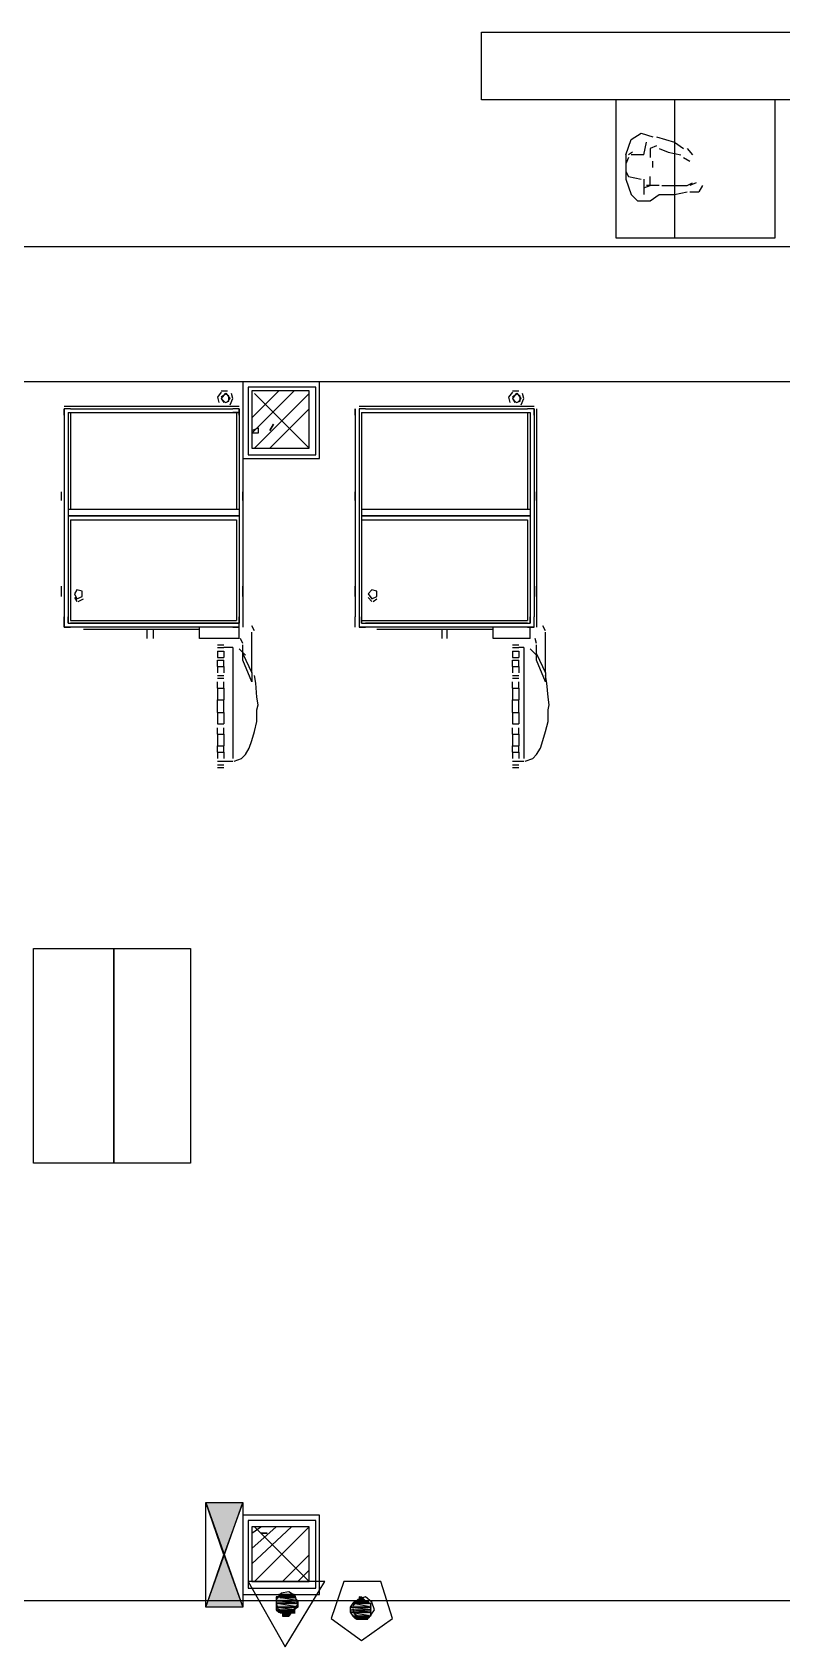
# Model space of a CAD drawing. Header units: millimetres. Extents: x 5 to 415, y 48 to 251.
# Drawn here: x 153.93 to 164.29, y 164.13 to 186.44 of the extents above; entities that cross this region are included whole.
import ezdxf

# ---------------------------------------------------------------- set-up
doc = ezdxf.new("R2010")
doc.units = ezdxf.units.MM
doc.layers.add('H', color=7, linetype='Continuous')
doc.layers.add('P', color=7, linetype='Continuous')

msp = doc.modelspace()

# ---------------------------------------------------------------- hatches: boundary and pattern name
at = {"layer": 'H', "linetype": 'Continuous'}
for points in [[(156.598, 165.4), (156.333, 166.123), (156.845, 166.123), (156.598, 165.4)], [(156.333, 164.677), (156.598, 165.4), (156.845, 164.677), (156.333, 164.677)], [(157.304, 164.765), (157.304, 164.8), (157.568, 164.8), (157.603, 164.765), (157.304, 164.765)], [(157.304, 164.73), (157.304, 164.765), (157.603, 164.765), (157.603, 164.73), (157.304, 164.73)], [(157.304, 164.677), (157.304, 164.73), (157.603, 164.73), (157.603, 164.677), (157.304, 164.677)], [(157.304, 164.641), (157.304, 164.677), (157.603, 164.677), (157.568, 164.641), (157.304, 164.641)], [(157.357, 164.8), (157.357, 164.853), (157.568, 164.853), (157.568, 164.8), (157.357, 164.8)], [(158.327, 164.677), (158.362, 164.73), (158.627, 164.73), (158.627, 164.677), (158.327, 164.677)], [(158.327, 164.641), (158.327, 164.677), (158.627, 164.677), (158.627, 164.641), (158.327, 164.641)], [(158.362, 164.73), (158.415, 164.765), (158.574, 164.765), (158.574, 164.73), (158.362, 164.73)], [(158.45, 164.765), (158.45, 164.8), (158.485, 164.8), (158.538, 164.765), (158.45, 164.765)], [(157.357, 164.588), (157.304, 164.641), (157.568, 164.641), (157.568, 164.588), (157.357, 164.588)], [(157.392, 164.553), (157.392, 164.588), (157.515, 164.588), (157.48, 164.553), (157.392, 164.553)], [(158.327, 164.588), (158.327, 164.641), (158.627, 164.641), (158.627, 164.588), (158.327, 164.588)], [(158.362, 164.553), (158.327, 164.588), (158.627, 164.588), (158.627, 164.553), (158.362, 164.553)], [(158.415, 164.5), (158.362, 164.553), (158.574, 164.553), (158.574, 164.5), (158.415, 164.5)]]:
    msp.add_hatch(color=256, dxfattribs=at).paths.add_polyline_path(points)

# ---------------------------------------------------------------- linework, layer by layer
at = {"layer": 'P'}
for points in [[(160.143, 186.443), (167.975, 186.443)], [(160.143, 185.508), (160.143, 186.443)], [(167.975, 185.508), (160.143, 185.508)], [(164.2, 185.508), (161.996, 185.508)], [(161.996, 185.508), (161.996, 183.603)], [(164.2, 185.508), (162.807, 185.508)], [(162.807, 185.508), (162.807, 183.603)], [(164.2, 183.603), (164.2, 185.508)], [(164.2, 183.603), (164.2, 185.508)], [(162.207, 184.961), (162.348, 185.05)], [(162.348, 185.05), (162.507, 184.997)], [(162.56, 184.997), (162.807, 184.926)], [(162.137, 184.75), (162.207, 184.961)], [(162.225, 184.785), (162.172, 184.75)], [(162.384, 184.75), (162.419, 184.926)], [(162.56, 184.873), (162.472, 184.838)], [(162.472, 184.838), (162.472, 184.714)], [(162.595, 184.838), (162.719, 184.785)], [(162.719, 184.785), (162.895, 184.75)], [(162.807, 184.926), (162.93, 184.838)], [(162.983, 184.838), (163.054, 184.75)], [(162.137, 184.75), (162.137, 184.415)], [(162.172, 184.714), (162.137, 184.626)], [(162.137, 184.573), (162.137, 184.503)], [(162.384, 184.75), (162.207, 184.75)], [(162.507, 184.573), (162.507, 184.662)], [(162.93, 184.714), (163.019, 184.662)], [(162.137, 184.52), (162.172, 184.45)], [(162.137, 184.415), (162.207, 184.203)], [(162.172, 184.45), (162.348, 184.415)], [(162.384, 184.415), (162.384, 184.203)], [(162.384, 184.291), (162.472, 184.326)], [(162.595, 184.326), (162.419, 184.326)], [(162.472, 184.326), (162.472, 184.45)], [(162.631, 184.326), (162.807, 184.326)], [(162.807, 184.326), (162.983, 184.326)], [(162.983, 184.326), (163.054, 184.362)], [(163.107, 184.362), (163.019, 184.326)], [(163.195, 184.326), (163.142, 184.238)], [(162.207, 184.203), (162.295, 184.115)], [(162.295, 184.115), (162.472, 184.115)], [(162.472, 184.115), (162.595, 184.203)], [(162.595, 184.203), (162.807, 184.203)], [(162.807, 184.203), (162.983, 184.238)], [(163.019, 184.238), (163.142, 184.238)], [(286.597, 183.48), (115.094, 183.48)], [(161.996, 183.603), (164.2, 183.603)], [(162.807, 183.603), (164.2, 183.603)], [(282.011, 181.61), (115.094, 181.61)], [(156.545, 181.469), (156.492, 181.398)], [(156.545, 181.487), (156.633, 181.487)], [(156.598, 181.451), (156.545, 181.381)], [(156.616, 181.451), (156.545, 181.398)], [(156.651, 181.416), (156.598, 181.451)], [(156.669, 181.381), (156.616, 181.451)], [(156.651, 181.345), (156.651, 181.416)], [(156.704, 181.381), (156.686, 181.451)], [(156.845, 181.61), (156.845, 180.552)], [(157.903, 181.61), (156.845, 181.61)], [(156.916, 181.539), (156.916, 180.605)], [(157.85, 181.539), (156.916, 181.539)], [(156.968, 181.116), (157.339, 181.487)], [(156.968, 180.904), (157.551, 181.487)], [(156.968, 181.487), (156.968, 180.693)], [(157.762, 181.487), (156.968, 181.487)], [(157.762, 180.693), (157.004, 181.451)], [(157.004, 180.693), (157.762, 181.451)], [(157.004, 180.693), (157.762, 181.451)], [(157.762, 180.693), (157.762, 181.487)], [(157.85, 180.605), (157.85, 181.539)], [(157.903, 180.552), (157.903, 181.61)], [(160.567, 181.469), (160.514, 181.398)], [(160.567, 181.487), (160.655, 181.487)], [(160.62, 181.451), (160.567, 181.381)], [(160.637, 181.451), (160.567, 181.398)], [(160.673, 181.416), (160.62, 181.451)], [(160.69, 181.381), (160.637, 181.451)], [(160.673, 181.345), (160.673, 181.416)], [(160.726, 181.381), (160.708, 181.451)], [(154.376, 181.275), (154.464, 181.275)], [(154.376, 181.24), (154.376, 178.364)], [(154.376, 181.24), (154.376, 178.364)], [(154.464, 181.24), (154.376, 181.24)], [(154.376, 181.24), (154.376, 181.151)], [(154.376, 181.151), (154.376, 181.24)], [(154.428, 181.187), (156.792, 181.187)], [(154.428, 181.187), (154.428, 179.846)], [(154.464, 181.275), (156.704, 181.275)], [(154.464, 181.24), (156.704, 181.24)], [(154.464, 181.187), (156.757, 181.187)], [(154.464, 181.187), (154.464, 179.846)], [(154.464, 181.187), (156.704, 181.187)], [(156.492, 181.398), (156.51, 181.328)], [(156.545, 181.381), (156.598, 181.328)], [(156.545, 181.381), (156.58, 181.328)], [(156.598, 181.328), (156.651, 181.345)], [(156.616, 181.328), (156.669, 181.381)], [(156.669, 181.293), (156.704, 181.381)], [(156.704, 181.275), (156.792, 181.275)], [(156.792, 181.24), (156.704, 181.24)], [(156.792, 181.187), (156.704, 181.187)], [(156.757, 181.187), (156.757, 179.846)], [(156.792, 181.24), (156.792, 178.364)], [(156.792, 181.151), (156.792, 181.24)], [(156.792, 181.187), (156.792, 179.846)], [(156.845, 181.24), (156.845, 178.364)], [(156.845, 181.24), (156.845, 181.151)], [(157.215, 180.693), (157.762, 181.24)], [(158.397, 181.24), (158.397, 178.364)], [(158.397, 181.151), (158.397, 181.24)], [(158.45, 181.275), (158.538, 181.275)], [(158.45, 181.24), (158.45, 178.364)], [(158.538, 181.24), (158.45, 181.24)], [(158.45, 181.24), (158.45, 181.151)], [(158.485, 181.187), (160.778, 181.187)], [(158.485, 181.187), (160.814, 181.187)], [(158.485, 181.187), (158.485, 179.846)], [(158.485, 181.187), (158.485, 179.846)], [(158.538, 181.275), (160.778, 181.275)], [(158.538, 181.24), (160.778, 181.24)], [(158.538, 181.187), (160.778, 181.187)], [(160.514, 181.398), (160.532, 181.328)], [(160.567, 181.381), (160.62, 181.328)], [(160.567, 181.381), (160.602, 181.328)], [(160.62, 181.328), (160.673, 181.345)], [(160.637, 181.328), (160.69, 181.381)], [(160.69, 181.293), (160.726, 181.381)], [(160.778, 181.275), (160.867, 181.275)], [(160.867, 181.24), (160.778, 181.24)], [(160.778, 181.187), (160.778, 179.846)], [(160.814, 181.187), (160.814, 179.846)], [(160.867, 181.24), (160.867, 178.364)], [(160.867, 181.151), (160.867, 181.24)], [(160.902, 181.24), (160.902, 178.364)], [(160.902, 181.24), (160.902, 181.151)], [(154.428, 181.151), (154.428, 178.364)], [(156.792, 181.151), (156.792, 178.364)], [(156.968, 180.94), (157.057, 180.975)], [(157.057, 180.975), (157.057, 180.904)], [(157.268, 181.028), (157.215, 180.94)], [(157.215, 180.94), (157.268, 181.028)], [(158.485, 181.151), (158.485, 178.364)], [(160.814, 181.151), (160.814, 178.364)], [(157.057, 180.904), (156.968, 180.904)], [(156.845, 180.552), (157.903, 180.552)], [(156.916, 180.605), (157.85, 180.605)], [(156.968, 180.693), (157.762, 180.693)], [(154.34, 179.97), (154.34, 180.093)], [(156.845, 179.97), (156.845, 180.093)], [(158.397, 179.97), (158.397, 180.093)], [(160.902, 179.97), (160.902, 180.093)], [(156.792, 179.846), (154.428, 179.846)], [(156.792, 179.846), (154.428, 179.846)], [(154.428, 179.846), (154.428, 179.758)], [(156.757, 179.846), (154.464, 179.846)], [(156.792, 179.846), (156.792, 179.758)], [(160.778, 179.846), (158.485, 179.846)], [(160.814, 179.846), (158.485, 179.846)], [(160.814, 179.846), (158.485, 179.846)], [(158.485, 179.846), (158.485, 179.758)], [(160.814, 179.846), (160.814, 179.758)], [(154.428, 179.758), (156.792, 179.758)], [(154.428, 179.758), (154.428, 178.276)], [(156.792, 179.758), (154.428, 179.758)], [(154.464, 179.705), (156.757, 179.705)], [(154.464, 179.705), (154.464, 178.312)], [(156.757, 179.705), (156.757, 178.312)], [(156.792, 179.758), (156.792, 178.276)], [(158.485, 179.758), (160.814, 179.758)], [(158.485, 179.758), (158.485, 178.276)], [(160.814, 179.758), (158.485, 179.758)], [(158.485, 179.705), (160.778, 179.705)], [(158.485, 179.705), (158.485, 178.312)], [(160.778, 179.705), (160.778, 178.312)], [(160.814, 179.758), (160.814, 178.276)], [(154.34, 178.647), (154.34, 178.788)], [(154.552, 178.735), (154.517, 178.682)], [(154.623, 178.717), (154.552, 178.735)], [(156.845, 178.647), (156.845, 178.788)], [(158.397, 178.647), (158.397, 178.788)], [(158.627, 178.735), (158.574, 178.682)], [(158.697, 178.717), (158.627, 178.735)], [(160.902, 178.647), (160.902, 178.788)], [(154.517, 178.682), (154.552, 178.611)], [(154.517, 178.629), (154.552, 178.576)], [(154.552, 178.611), (154.623, 178.647)], [(154.57, 178.576), (154.64, 178.611)], [(154.623, 178.647), (154.623, 178.717)], [(158.574, 178.682), (158.627, 178.611)], [(158.574, 178.629), (158.627, 178.576)], [(158.627, 178.611), (158.697, 178.647)], [(158.644, 178.576), (158.697, 178.611)], [(158.697, 178.647), (158.697, 178.717)], [(154.376, 178.364), (154.376, 178.223)], [(154.376, 178.223), (154.376, 178.364)], [(154.428, 178.276), (154.428, 178.364)], [(154.464, 178.312), (156.757, 178.312)], [(156.792, 178.276), (156.792, 178.364)], [(156.792, 178.223), (156.792, 178.364)], [(156.845, 178.364), (156.845, 178.223)], [(158.397, 178.223), (158.397, 178.364)], [(158.45, 178.364), (158.45, 178.223)], [(158.485, 178.276), (158.485, 178.364)], [(158.485, 178.312), (160.778, 178.312)], [(160.814, 178.276), (160.814, 178.364)], [(160.867, 178.223), (160.867, 178.364)], [(160.902, 178.364), (160.902, 178.223)], [(154.464, 178.223), (154.376, 178.223)], [(154.376, 178.223), (154.464, 178.223)], [(154.428, 178.276), (156.792, 178.276)], [(156.704, 178.276), (154.464, 178.276)], [(156.704, 178.223), (154.464, 178.223)], [(156.704, 178.223), (154.464, 178.223)], [(156.157, 178.223), (154.587, 178.223)], [(156.157, 178.188), (154.64, 178.188)], [(155.522, 178.188), (154.64, 178.188)], [(155.522, 178.065), (155.522, 178.188)], [(156.245, 178.188), (155.61, 178.188)], [(155.61, 178.065), (155.61, 178.188)], [(156.792, 178.223), (156.245, 178.223)], [(156.245, 178.065), (156.245, 178.223)], [(156.792, 178.065), (156.245, 178.065)], [(156.792, 178.276), (156.704, 178.276)], [(156.704, 178.223), (156.792, 178.223)], [(156.792, 178.223), (156.704, 178.223)], [(156.792, 178.065), (156.792, 178.223)], [(156.845, 177.994), (156.81, 178.065)], [(157.004, 178.17), (156.968, 178.241)], [(156.968, 177.588), (156.968, 178.153)], [(158.538, 178.223), (158.45, 178.223)], [(158.45, 178.223), (158.538, 178.223)], [(158.485, 178.276), (160.814, 178.276)], [(160.778, 178.276), (158.538, 178.276)], [(160.778, 178.223), (158.538, 178.223)], [(160.778, 178.223), (158.538, 178.223)], [(160.179, 178.223), (158.662, 178.223)], [(160.179, 178.188), (158.697, 178.188)], [(159.597, 178.188), (158.697, 178.188)], [(159.597, 178.065), (159.597, 178.188)], [(160.302, 178.188), (159.667, 178.188)], [(159.667, 178.065), (159.667, 178.188)], [(160.867, 178.223), (160.302, 178.223)], [(160.302, 178.065), (160.302, 178.223)], [(160.814, 178.065), (160.302, 178.065)], [(160.778, 178.223), (160.867, 178.223)], [(160.867, 178.223), (160.778, 178.223)], [(160.814, 178.065), (160.814, 178.223)], [(160.902, 177.994), (160.884, 178.065)], [(161.025, 178.17), (160.99, 178.241)], [(161.025, 177.588), (161.025, 178.153)], [(156.492, 177.976), (156.58, 177.976)], [(156.492, 177.976), (156.58, 177.976)], [(156.492, 177.941), (156.58, 177.941)], [(156.492, 177.888), (156.58, 177.888)], [(156.492, 177.888), (156.492, 177.8)], [(156.704, 177.941), (156.58, 177.941)], [(156.58, 177.888), (156.58, 177.8)], [(156.704, 177.941), (156.704, 177.853)], [(156.704, 177.853), (156.704, 177.765)], [(156.88, 177.835), (156.792, 177.923)], [(156.845, 177.853), (156.845, 177.976)], [(156.845, 177.853), (156.968, 177.588)], [(156.845, 177.765), (156.845, 177.853)], [(160.567, 177.976), (160.655, 177.976)], [(160.567, 177.976), (160.655, 177.976)], [(160.567, 177.941), (160.655, 177.941)], [(160.567, 177.888), (160.655, 177.888)], [(160.567, 177.888), (160.567, 177.8)], [(160.726, 177.941), (160.655, 177.941)], [(160.655, 177.888), (160.655, 177.8)], [(160.726, 177.941), (160.726, 177.853)], [(160.726, 177.853), (160.726, 177.765)], [(160.902, 177.835), (160.814, 177.923)], [(160.902, 177.853), (160.902, 177.976)], [(160.902, 177.853), (161.025, 177.588)], [(160.902, 177.765), (160.902, 177.853)], [(156.492, 177.8), (156.58, 177.8)], [(156.492, 177.765), (156.58, 177.765)], [(156.492, 177.677), (156.492, 177.765)], [(156.492, 177.677), (156.58, 177.677)], [(156.492, 177.677), (156.492, 177.588)], [(156.58, 177.677), (156.58, 177.765)], [(156.58, 177.677), (156.58, 177.588)], [(156.704, 177.765), (156.704, 177.677)], [(156.704, 177.677), (156.704, 177.588)], [(156.968, 177.465), (156.845, 177.765)], [(160.567, 177.8), (160.655, 177.8)], [(160.567, 177.765), (160.655, 177.765)], [(160.567, 177.677), (160.567, 177.765)], [(160.567, 177.677), (160.655, 177.677)], [(160.567, 177.677), (160.567, 177.588)], [(160.655, 177.677), (160.655, 177.765)], [(160.655, 177.677), (160.655, 177.588)], [(160.726, 177.765), (160.726, 177.677)], [(160.726, 177.677), (160.726, 177.588)], [(161.025, 177.465), (160.902, 177.765)], [(156.492, 177.553), (156.58, 177.553)], [(156.492, 177.518), (156.58, 177.518)], [(156.492, 177.377), (156.492, 177.465)], [(156.58, 177.377), (156.58, 177.465)], [(156.704, 177.588), (156.704, 177.518)], [(156.704, 177.518), (156.704, 177.43)], [(156.704, 177.43), (156.704, 177.341)], [(156.968, 177.588), (156.968, 177.465)], [(156.968, 177.553), (156.968, 177.465)], [(157.021, 177.447), (157.004, 177.553)], [(157.039, 177.253), (157.021, 177.447)], [(160.567, 177.553), (160.655, 177.553)], [(160.567, 177.518), (160.655, 177.518)], [(160.567, 177.377), (160.567, 177.465)], [(160.655, 177.377), (160.655, 177.465)], [(160.726, 177.588), (160.726, 177.518)], [(160.726, 177.518), (160.726, 177.43)], [(160.726, 177.43), (160.726, 177.341)], [(161.025, 177.588), (161.025, 177.465)], [(161.043, 177.447), (161.025, 177.553)], [(161.025, 177.553), (161.025, 177.465)], [(161.061, 177.253), (161.043, 177.447)], [(156.492, 177.377), (156.58, 177.377)], [(156.492, 177.377), (156.492, 177.306)], [(156.492, 177.306), (156.492, 177.218)], [(156.492, 177.218), (156.58, 177.218)], [(156.492, 177.13), (156.492, 177.218)], [(156.58, 177.377), (156.58, 177.306)], [(156.58, 177.306), (156.58, 177.218)], [(156.58, 177.13), (156.58, 177.218)], [(156.704, 177.341), (156.704, 177.253)], [(156.704, 177.253), (156.704, 177.165)], [(157.057, 177.147), (157.039, 177.253)], [(160.567, 177.377), (160.655, 177.377)], [(160.567, 177.377), (160.567, 177.306)], [(160.567, 177.306), (160.567, 177.218)], [(160.567, 177.218), (160.655, 177.218)], [(160.567, 177.13), (160.567, 177.218)], [(160.655, 177.377), (160.655, 177.306)], [(160.655, 177.306), (160.655, 177.218)], [(160.655, 177.13), (160.655, 177.218)], [(160.726, 177.341), (160.726, 177.253)], [(160.726, 177.253), (160.726, 177.165)], [(161.078, 177.147), (161.061, 177.253)], [(156.492, 177.042), (156.492, 177.13)], [(156.492, 177.042), (156.58, 177.042)], [(156.492, 177.042), (156.492, 176.953)], [(156.492, 176.953), (156.492, 176.883)], [(156.58, 177.042), (156.58, 177.13)], [(156.58, 177.042), (156.58, 176.953)], [(156.58, 176.953), (156.58, 176.883)], [(156.704, 177.165), (156.704, 177.094)], [(156.704, 177.094), (156.704, 177.006)], [(156.704, 177.006), (156.704, 176.918)], [(157.039, 177.077), (157.057, 177.147)], [(157.039, 176.918), (157.039, 177.077)], [(160.567, 177.042), (160.567, 177.13)], [(160.567, 177.042), (160.655, 177.042)], [(160.567, 177.042), (160.567, 176.953)], [(160.567, 176.953), (160.567, 176.883)], [(160.655, 177.042), (160.655, 177.13)], [(160.655, 177.042), (160.655, 176.953)], [(160.655, 176.953), (160.655, 176.883)], [(160.726, 177.165), (160.726, 177.094)], [(160.726, 177.094), (160.726, 177.006)], [(160.726, 177.006), (160.726, 176.918)], [(161.061, 177.077), (161.078, 177.147)], [(161.061, 176.918), (161.061, 177.077)], [(156.492, 176.883), (156.58, 176.883)], [(156.492, 176.742), (156.492, 176.83)], [(156.492, 176.742), (156.58, 176.742)], [(156.492, 176.742), (156.58, 176.742)], [(156.492, 176.742), (156.492, 176.671)], [(156.58, 176.742), (156.58, 176.83)], [(156.58, 176.742), (156.58, 176.671)], [(156.704, 176.918), (156.704, 176.83)], [(156.704, 176.83), (156.704, 176.742)], [(156.704, 176.742), (156.704, 176.671)], [(156.968, 176.653), (157.004, 176.777)], [(157.004, 176.777), (157.039, 176.918)], [(160.567, 176.883), (160.655, 176.883)], [(160.567, 176.742), (160.567, 176.83)], [(160.567, 176.742), (160.655, 176.742)], [(160.567, 176.742), (160.655, 176.742)], [(160.567, 176.742), (160.567, 176.671)], [(160.655, 176.742), (160.655, 176.83)], [(160.655, 176.742), (160.655, 176.671)], [(160.726, 176.918), (160.726, 176.83)], [(160.726, 176.83), (160.726, 176.742)], [(160.726, 176.742), (160.726, 176.671)], [(160.99, 176.653), (161.025, 176.777)], [(161.025, 176.777), (161.061, 176.918)], [(156.492, 176.671), (156.492, 176.583)], [(156.492, 176.583), (156.58, 176.583)], [(156.492, 176.495), (156.492, 176.583)], [(156.58, 176.671), (156.58, 176.583)], [(156.58, 176.495), (156.58, 176.583)], [(156.704, 176.671), (156.704, 176.583)], [(156.704, 176.583), (156.704, 176.495)], [(156.88, 176.459), (156.933, 176.548)], [(156.933, 176.548), (156.968, 176.653)], [(160.567, 176.671), (160.567, 176.583)], [(160.567, 176.583), (160.655, 176.583)], [(160.567, 176.495), (160.567, 176.583)], [(160.655, 176.671), (160.655, 176.583)], [(160.655, 176.495), (160.655, 176.583)], [(160.726, 176.671), (160.726, 176.583)], [(160.726, 176.583), (160.726, 176.495)], [(160.902, 176.459), (160.955, 176.548)], [(160.955, 176.548), (160.99, 176.653)], [(156.492, 176.495), (156.58, 176.495)], [(156.492, 176.495), (156.58, 176.495)], [(156.492, 176.495), (156.492, 176.407)], [(156.492, 176.371), (156.58, 176.371)], [(156.492, 176.371), (156.58, 176.371)], [(156.492, 176.318), (156.58, 176.318)], [(156.492, 176.283), (156.58, 176.283)], [(156.58, 176.495), (156.58, 176.407)], [(156.58, 176.371), (156.704, 176.371)], [(156.704, 176.495), (156.704, 176.407)], [(156.722, 176.371), (156.827, 176.407)], [(156.827, 176.407), (156.88, 176.459)], [(160.567, 176.495), (160.655, 176.495)], [(160.567, 176.495), (160.655, 176.495)], [(160.567, 176.495), (160.567, 176.407)], [(160.567, 176.371), (160.655, 176.371)], [(160.567, 176.371), (160.655, 176.371)], [(160.567, 176.318), (160.655, 176.318)], [(160.567, 176.283), (160.655, 176.283)], [(160.655, 176.495), (160.655, 176.407)], [(160.655, 176.371), (160.726, 176.371)], [(160.726, 176.495), (160.726, 176.407)], [(160.743, 176.371), (160.849, 176.407)], [(160.849, 176.407), (160.902, 176.459)], [(153.952, 170.815), (153.952, 173.778)], [(153.952, 173.778), (155.063, 173.778)], [(155.063, 173.778), (155.063, 170.815)], [(155.063, 170.815), (155.063, 173.778)], [(155.063, 173.778), (156.122, 173.778)], [(156.122, 173.778), (156.122, 170.815)], [(155.063, 170.815), (153.952, 170.815)], [(156.122, 170.815), (155.063, 170.815)], [(156.333, 166.123), (156.845, 166.123)], [(156.58, 165.4), (156.333, 166.123)], [(156.333, 164.677), (156.333, 166.123)], [(156.333, 166.123), (156.845, 166.123)], [(156.333, 164.677), (156.845, 166.123)], [(156.333, 166.123), (156.845, 164.677)], [(156.845, 166.123), (156.58, 165.4)], [(156.845, 166.123), (156.845, 164.677)], [(156.845, 165.947), (156.845, 164.853)], [(157.903, 165.947), (156.845, 165.947)], [(156.916, 165.876), (156.916, 164.941)], [(157.85, 165.876), (156.916, 165.876)], [(156.968, 165.7), (157.092, 165.788)], [(156.968, 165.488), (157.304, 165.788)], [(156.968, 165.276), (157.515, 165.788)], [(156.968, 165.788), (156.968, 165.029)], [(157.762, 165.788), (156.968, 165.788)], [(157.762, 165.029), (157.004, 165.788)], [(157.004, 165.029), (157.762, 165.788)], [(157.762, 165.029), (157.762, 165.788)], [(157.85, 164.941), (157.85, 165.876)], [(157.903, 164.853), (157.903, 165.947)], [(157.18, 165.7), (157.092, 165.7)], [(157.092, 165.7), (157.18, 165.7)], [(156.333, 164.677), (156.58, 165.4)], [(156.58, 165.4), (156.845, 164.677)], [(157.392, 165.029), (157.762, 165.4)], [(157.603, 165.029), (157.762, 165.188)], [(157.974, 165.029), (156.916, 165.029)], [(156.916, 165.029), (157.427, 164.13)], [(156.916, 164.941), (157.85, 164.941)], [(156.968, 165.029), (157.762, 165.029)], [(157.427, 164.13), (157.974, 165.029)], [(158.238, 165.029), (158.062, 164.518)], [(158.75, 165.029), (158.238, 165.029)], [(158.909, 164.518), (158.75, 165.029)], [(282.011, 164.765), (115.094, 164.765)], [(156.845, 164.677), (156.333, 164.677)], [(156.845, 164.677), (156.333, 164.677)], [(156.845, 164.853), (157.903, 164.853)], [(157.374, 164.871), (157.304, 164.783)], [(157.603, 164.765), (157.304, 164.818)], [(157.304, 164.818), (157.304, 164.765)], [(157.603, 164.765), (157.304, 164.818)], [(157.304, 164.818), (157.551, 164.818)], [(157.551, 164.818), (157.304, 164.818)], [(157.304, 164.818), (157.339, 164.818)], [(157.603, 164.73), (157.304, 164.765)], [(157.304, 164.765), (157.304, 164.73)], [(157.603, 164.73), (157.304, 164.765)], [(157.304, 164.765), (157.603, 164.765)], [(157.304, 164.765), (157.603, 164.765)], [(157.304, 164.747), (157.321, 164.659)], [(157.603, 164.677), (157.304, 164.73)], [(157.304, 164.73), (157.304, 164.677)], [(157.603, 164.677), (157.304, 164.73)], [(157.304, 164.73), (157.603, 164.73)], [(157.304, 164.73), (157.603, 164.73)], [(157.603, 164.73), (157.304, 164.73)], [(157.304, 164.73), (157.304, 164.73)], [(157.603, 164.73), (157.304, 164.73)], [(157.304, 164.73), (157.304, 164.73)], [(157.304, 164.73), (157.603, 164.73)], [(157.304, 164.73), (157.603, 164.73)], [(157.551, 164.641), (157.304, 164.677)], [(157.304, 164.677), (157.304, 164.641)], [(157.551, 164.641), (157.304, 164.677)], [(157.304, 164.677), (157.603, 164.677)], [(157.304, 164.677), (157.603, 164.677)], [(157.603, 164.677), (157.304, 164.677)], [(157.304, 164.677), (157.304, 164.677)], [(157.603, 164.677), (157.304, 164.677)], [(157.304, 164.677), (157.304, 164.677)], [(157.304, 164.677), (157.603, 164.677)], [(157.304, 164.677), (157.603, 164.677)], [(157.551, 164.818), (157.339, 164.853)], [(157.339, 164.853), (157.339, 164.818)], [(157.551, 164.818), (157.339, 164.853)], [(157.339, 164.853), (157.551, 164.853)], [(157.339, 164.853), (157.551, 164.853)], [(157.392, 164.853), (157.339, 164.853)], [(157.339, 164.818), (157.551, 164.818)], [(157.551, 164.818), (157.339, 164.818)], [(157.339, 164.818), (157.551, 164.818)], [(157.339, 164.818), (157.551, 164.818)], [(157.48, 164.888), (157.374, 164.871)], [(157.551, 164.853), (157.392, 164.853)], [(157.551, 164.853), (157.392, 164.853)], [(157.392, 164.853), (157.515, 164.853)], [(157.392, 164.853), (157.515, 164.853)], [(157.48, 164.853), (157.392, 164.853)], [(157.515, 164.853), (157.392, 164.853)], [(157.392, 164.853), (157.392, 164.853)], [(157.392, 164.853), (157.515, 164.853)], [(157.427, 164.853), (157.392, 164.853)], [(157.392, 164.853), (157.427, 164.853)], [(157.427, 164.853), (157.48, 164.853)], [(157.48, 164.853), (157.427, 164.853)], [(157.568, 164.835), (157.48, 164.888)], [(157.515, 164.853), (157.48, 164.853)], [(157.515, 164.853), (157.551, 164.853)], [(157.533, 164.624), (157.603, 164.712)], [(157.551, 164.853), (157.551, 164.818)], [(157.551, 164.818), (157.603, 164.765)], [(157.603, 164.677), (157.551, 164.641)], [(157.603, 164.712), (157.568, 164.835)], [(157.603, 164.765), (157.603, 164.73)], [(157.603, 164.73), (157.603, 164.677)], [(158.362, 164.73), (158.327, 164.677)], [(158.609, 164.641), (158.327, 164.677)], [(158.327, 164.677), (158.327, 164.641)], [(158.609, 164.641), (158.327, 164.677)], [(158.327, 164.677), (158.609, 164.677)], [(158.327, 164.677), (158.609, 164.677)], [(158.609, 164.677), (158.327, 164.677)], [(158.327, 164.677), (158.327, 164.677)], [(158.609, 164.677), (158.327, 164.677)], [(158.327, 164.677), (158.327, 164.677)], [(158.327, 164.677), (158.609, 164.677)], [(158.327, 164.677), (158.609, 164.677)], [(158.433, 164.783), (158.362, 164.694)], [(158.397, 164.765), (158.362, 164.73)], [(158.609, 164.677), (158.362, 164.73)], [(158.609, 164.677), (158.362, 164.73)], [(158.362, 164.73), (158.609, 164.73)], [(158.362, 164.73), (158.609, 164.73)], [(158.574, 164.73), (158.362, 164.73)], [(158.609, 164.73), (158.362, 164.73)], [(158.362, 164.73), (158.362, 164.73)], [(158.362, 164.73), (158.609, 164.73)], [(158.362, 164.73), (158.574, 164.73)], [(158.574, 164.73), (158.397, 164.765)], [(158.574, 164.73), (158.397, 164.765)], [(158.397, 164.765), (158.574, 164.765)], [(158.397, 164.765), (158.574, 164.765)], [(158.538, 164.765), (158.397, 164.765)], [(158.574, 164.765), (158.397, 164.765)], [(158.397, 164.765), (158.397, 164.765)], [(158.397, 164.765), (158.574, 164.765)], [(158.538, 164.765), (158.397, 164.765)], [(158.397, 164.765), (158.45, 164.765)], [(158.538, 164.818), (158.433, 164.783)], [(158.538, 164.765), (158.45, 164.818)], [(158.45, 164.818), (158.45, 164.765)], [(158.538, 164.765), (158.45, 164.818)], [(158.45, 164.818), (158.485, 164.818)], [(158.45, 164.765), (158.538, 164.765)], [(158.538, 164.765), (158.45, 164.765)], [(158.45, 164.765), (158.538, 164.765)], [(158.45, 164.765), (158.538, 164.765)], [(158.485, 164.818), (158.538, 164.765)], [(158.627, 164.747), (158.538, 164.818)], [(158.574, 164.765), (158.538, 164.765)], [(158.574, 164.765), (158.574, 164.73)], [(158.609, 164.73), (158.574, 164.73)], [(158.609, 164.73), (158.609, 164.677)], [(158.609, 164.677), (158.609, 164.641)], [(158.662, 164.641), (158.627, 164.747)], [(157.551, 164.606), (157.304, 164.641)], [(157.304, 164.641), (157.339, 164.606)], [(157.551, 164.606), (157.304, 164.641)], [(157.304, 164.641), (157.551, 164.641)], [(157.304, 164.641), (157.551, 164.641)], [(157.321, 164.659), (157.427, 164.606)], [(157.515, 164.606), (157.339, 164.606)], [(157.339, 164.606), (157.392, 164.606)], [(157.515, 164.606), (157.339, 164.606)], [(157.339, 164.606), (157.551, 164.606)], [(157.339, 164.606), (157.551, 164.606)], [(157.551, 164.606), (157.339, 164.606)], [(157.339, 164.606), (157.339, 164.606)], [(157.551, 164.606), (157.339, 164.606)], [(157.339, 164.606), (157.339, 164.606)], [(157.339, 164.606), (157.551, 164.606)], [(157.339, 164.606), (157.551, 164.606)], [(157.48, 164.553), (157.392, 164.606)], [(157.392, 164.606), (157.392, 164.553)], [(157.48, 164.553), (157.392, 164.606)], [(157.392, 164.606), (157.515, 164.606)], [(157.392, 164.606), (157.515, 164.606)], [(157.392, 164.553), (157.48, 164.553)], [(157.48, 164.553), (157.392, 164.553)], [(157.392, 164.553), (157.48, 164.553)], [(157.427, 164.553), (157.392, 164.553)], [(157.392, 164.553), (157.48, 164.553)], [(157.427, 164.606), (157.533, 164.624)], [(157.48, 164.553), (157.427, 164.553)], [(157.515, 164.606), (157.48, 164.553)], [(157.551, 164.606), (157.515, 164.606)], [(157.551, 164.641), (157.551, 164.606)], [(158.062, 164.518), (158.485, 164.218)], [(158.609, 164.606), (158.327, 164.641)], [(158.327, 164.641), (158.327, 164.606)], [(158.609, 164.606), (158.327, 164.641)], [(158.327, 164.641), (158.609, 164.641)], [(158.327, 164.641), (158.609, 164.641)], [(158.609, 164.553), (158.327, 164.606)], [(158.327, 164.606), (158.362, 164.553)], [(158.609, 164.553), (158.327, 164.606)], [(158.327, 164.606), (158.609, 164.606)], [(158.327, 164.606), (158.609, 164.606)], [(158.609, 164.606), (158.327, 164.606)], [(158.327, 164.606), (158.327, 164.606)], [(158.609, 164.606), (158.327, 164.606)], [(158.327, 164.606), (158.327, 164.606)], [(158.327, 164.606), (158.609, 164.606)], [(158.327, 164.606), (158.609, 164.606)], [(158.362, 164.659), (158.38, 164.588)], [(158.574, 164.518), (158.362, 164.553)], [(158.362, 164.553), (158.397, 164.518)], [(158.574, 164.518), (158.362, 164.553)], [(158.362, 164.553), (158.574, 164.553)], [(158.362, 164.553), (158.574, 164.553)], [(158.609, 164.553), (158.362, 164.553)], [(158.574, 164.553), (158.362, 164.553)], [(158.362, 164.553), (158.362, 164.553)], [(158.362, 164.553), (158.574, 164.553)], [(158.362, 164.553), (158.609, 164.553)], [(158.38, 164.588), (158.485, 164.518)], [(158.397, 164.518), (158.538, 164.518)], [(158.538, 164.518), (158.397, 164.518)], [(158.397, 164.518), (158.538, 164.518)], [(158.45, 164.518), (158.397, 164.518)], [(158.397, 164.518), (158.538, 164.518)], [(158.538, 164.518), (158.397, 164.518)], [(158.397, 164.518), (158.397, 164.518)], [(158.538, 164.518), (158.397, 164.518)], [(158.397, 164.518), (158.574, 164.518)], [(158.397, 164.518), (158.574, 164.518)], [(158.45, 164.518), (158.45, 164.518)], [(158.45, 164.518), (158.45, 164.518)], [(158.538, 164.518), (158.45, 164.518)], [(158.485, 164.518), (158.591, 164.536)], [(158.485, 164.218), (158.909, 164.518)], [(158.485, 164.518), (158.538, 164.518)], [(158.538, 164.518), (158.485, 164.518)], [(158.574, 164.518), (158.538, 164.518)], [(158.574, 164.553), (158.574, 164.518)], [(158.574, 164.553), (158.609, 164.553)], [(158.591, 164.536), (158.662, 164.641)], [(158.609, 164.641), (158.609, 164.606)], [(158.609, 164.606), (158.609, 164.553)]]:
    msp.add_lwpolyline(points, dxfattribs=at)

doc.saveas('drawing.dxf')
